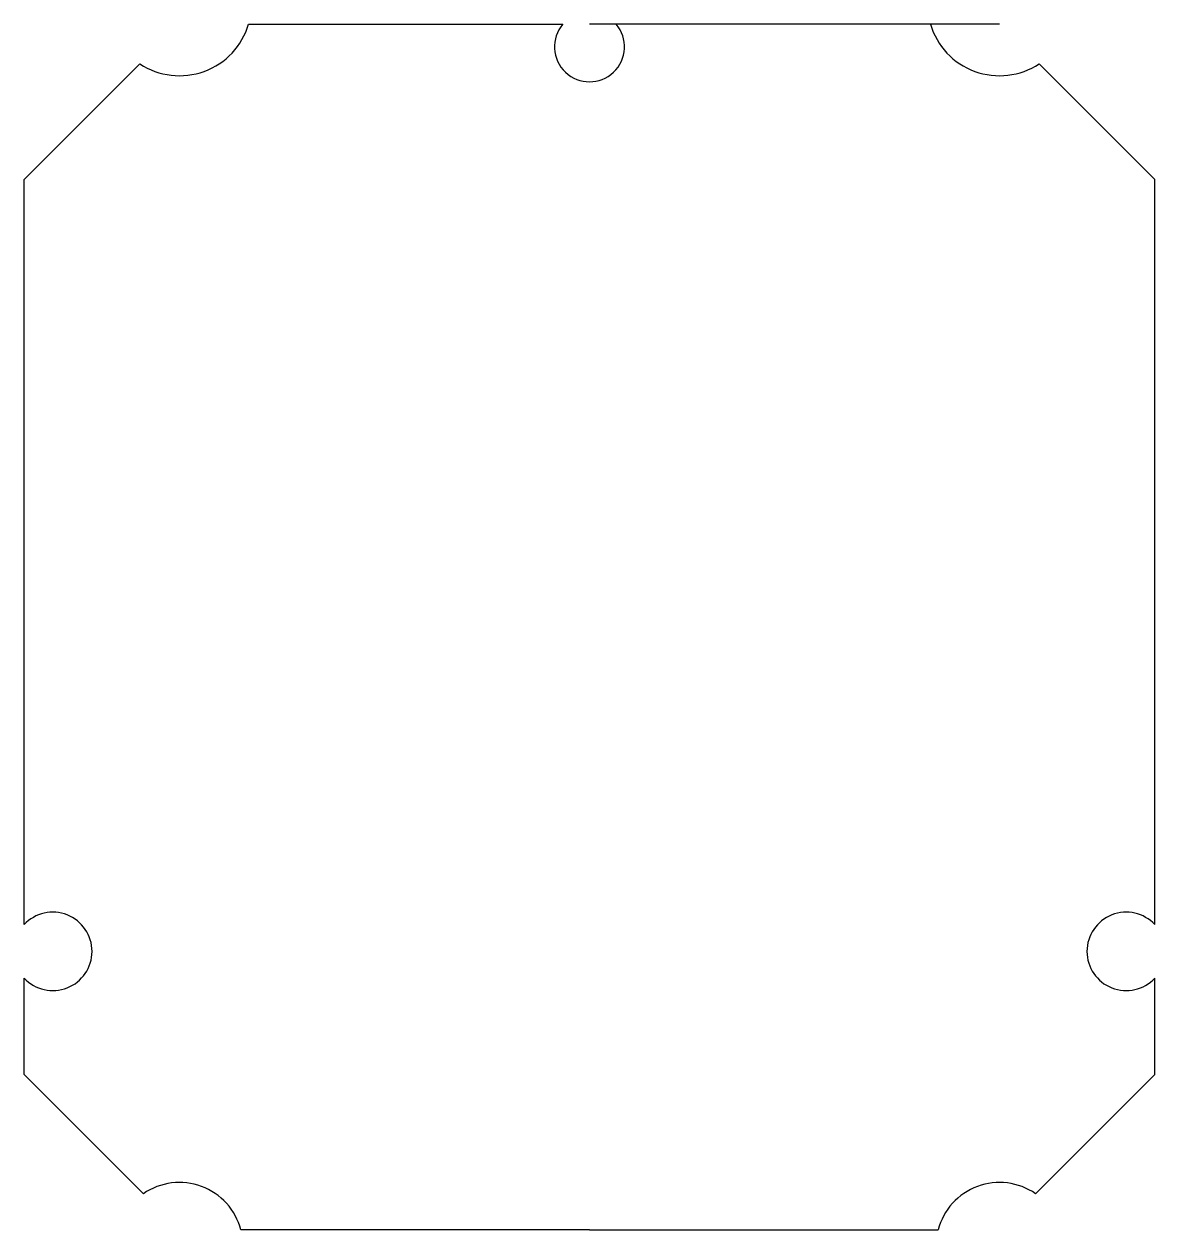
# Model space of a CAD drawing. Extents: x 15.4 to 60.3, y -59.3 to -11.4.
import ezdxf

# ---------------------------------------------------------------- set-up
doc = ezdxf.new("R2010")
doc.units = 0
doc.header["$MEASUREMENT"] = 0
doc.layers.add('MODELSKETCH_VISIBLE', color=7, linetype='CONTINUOUS')

msp = doc.modelspace()

# ---------------------------------------------------------------- linework, layer by layer
at = {"layer": 'MODELSKETCH_VISIBLE'}
for p, q in [((24.339, -11.405), (36.818, -11.405)), ((54.153, -11.405), (37.875, -11.405)), ((51.41, -11.405), (38.931, -11.405)), ((15.425, -17.577), (20.019, -12.982)), ((60.325, -17.577), (55.73, -12.982)), ((60.325, -17.577), (55.73, -12.982)), ((15.425, -47.18), (15.425, -17.577)), ((60.325, -47.18), (60.325, -17.577)), ((15.425, -53.134), (15.425, -49.304)), ((60.325, -53.134), (60.325, -49.304)), ((20.161, -57.87), (15.425, -53.134)), ((55.588, -57.87), (60.325, -53.134)), ((37.875, -59.305), (24.031, -59.305)), ((37.875, -59.305), (51.718, -59.305))]:
    msp.add_line(p, q, dxfattribs=at)
for centre, radius, start, end in [((21.596, -10.596), 2.86, 236.5353, 343.5724), ((37.875, -12.306), 1.389, 139.5608, 40.4392), ((54.153, -10.596), 2.86, 196.4276, 303.4647), ((16.564, -48.242), 1.557, 222.9986, 137.0014), ((59.186, -48.242), 1.557, 42.9986, 317.0014), ((21.596, -59.937), 2.516, 14.5418, 124.7732), ((54.153, -59.937), 2.516, 55.2268, 165.4582)]:
    msp.add_arc(centre, radius, start, end, dxfattribs=at)

doc.saveas('drawing.dxf')
